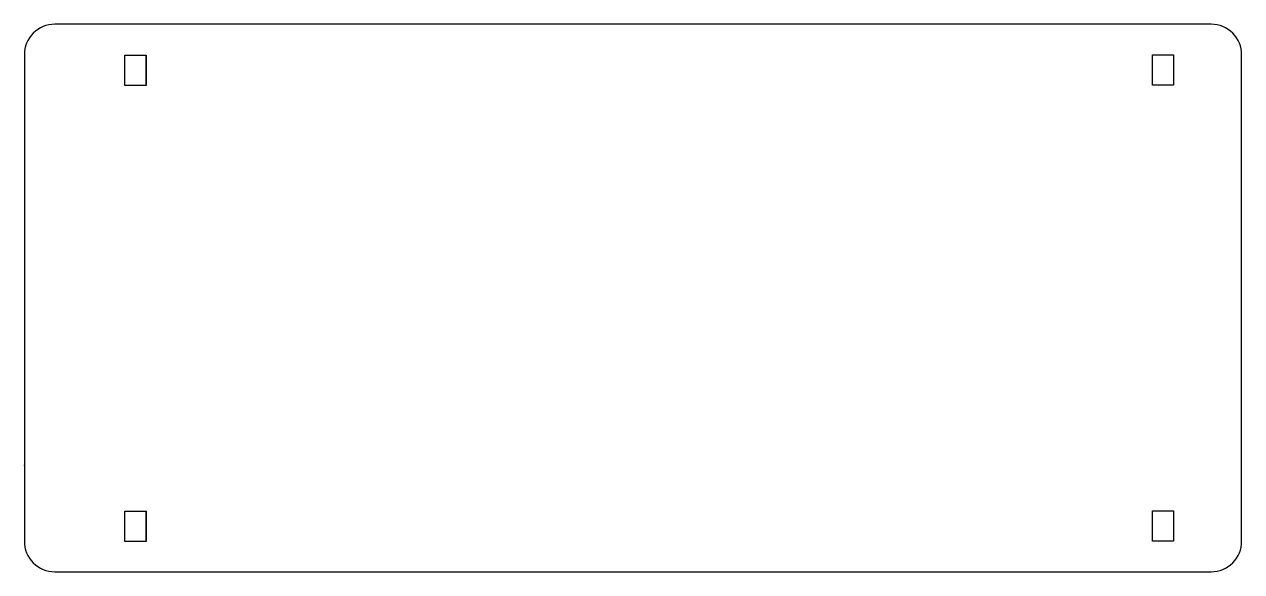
# Model space of a CAD drawing. Header units: centimetres. Extents: x 0 to 40, y -3.5 to 14.5.
import ezdxf

# ---------------------------------------------------------------- set-up
doc = ezdxf.new("R2010")
doc.units = ezdxf.units.CM
doc.layers.get('0').update_dxf_attribs({"linetype": 'CONTINUOUS'})

msp = doc.modelspace()

# ---------------------------------------------------------------- linework, layer by layer
for p, q in [((4, 12.491), (4, 13.491)), ((4, -2.5), (4, -1.498))]:
    msp.add_line(p, q)
msp.add_lwpolyline([(1, -3.5), (39, -3.5, 0.414214), (40, -2.5), (40, 13.5, 0.414214), (39, 14.5), (1, 14.5, 0.414214), (0, 13.5), (0, -2.5, 0.414214)], format="xyb", close=True)
for points in [[(3.301, 13.49), (3.999, 13.49), (3.999, 12.492), (3.301, 12.492)], [(37.065, 13.5), (37.765, 13.5), (37.765, 12.5), (37.065, 12.5)], [(3.301, -1.508), (3.999, -1.508), (3.999, -2.508), (3.301, -2.508)], [(37.065, -1.5), (37.765, -1.5), (37.765, -2.5), (37.065, -2.5)]]:
    msp.add_lwpolyline(points, close=True)
msp.add_point((0, 0))
msp.add_point((0, 0))
msp.add_point((0, 0))

doc.saveas('drawing.dxf')
